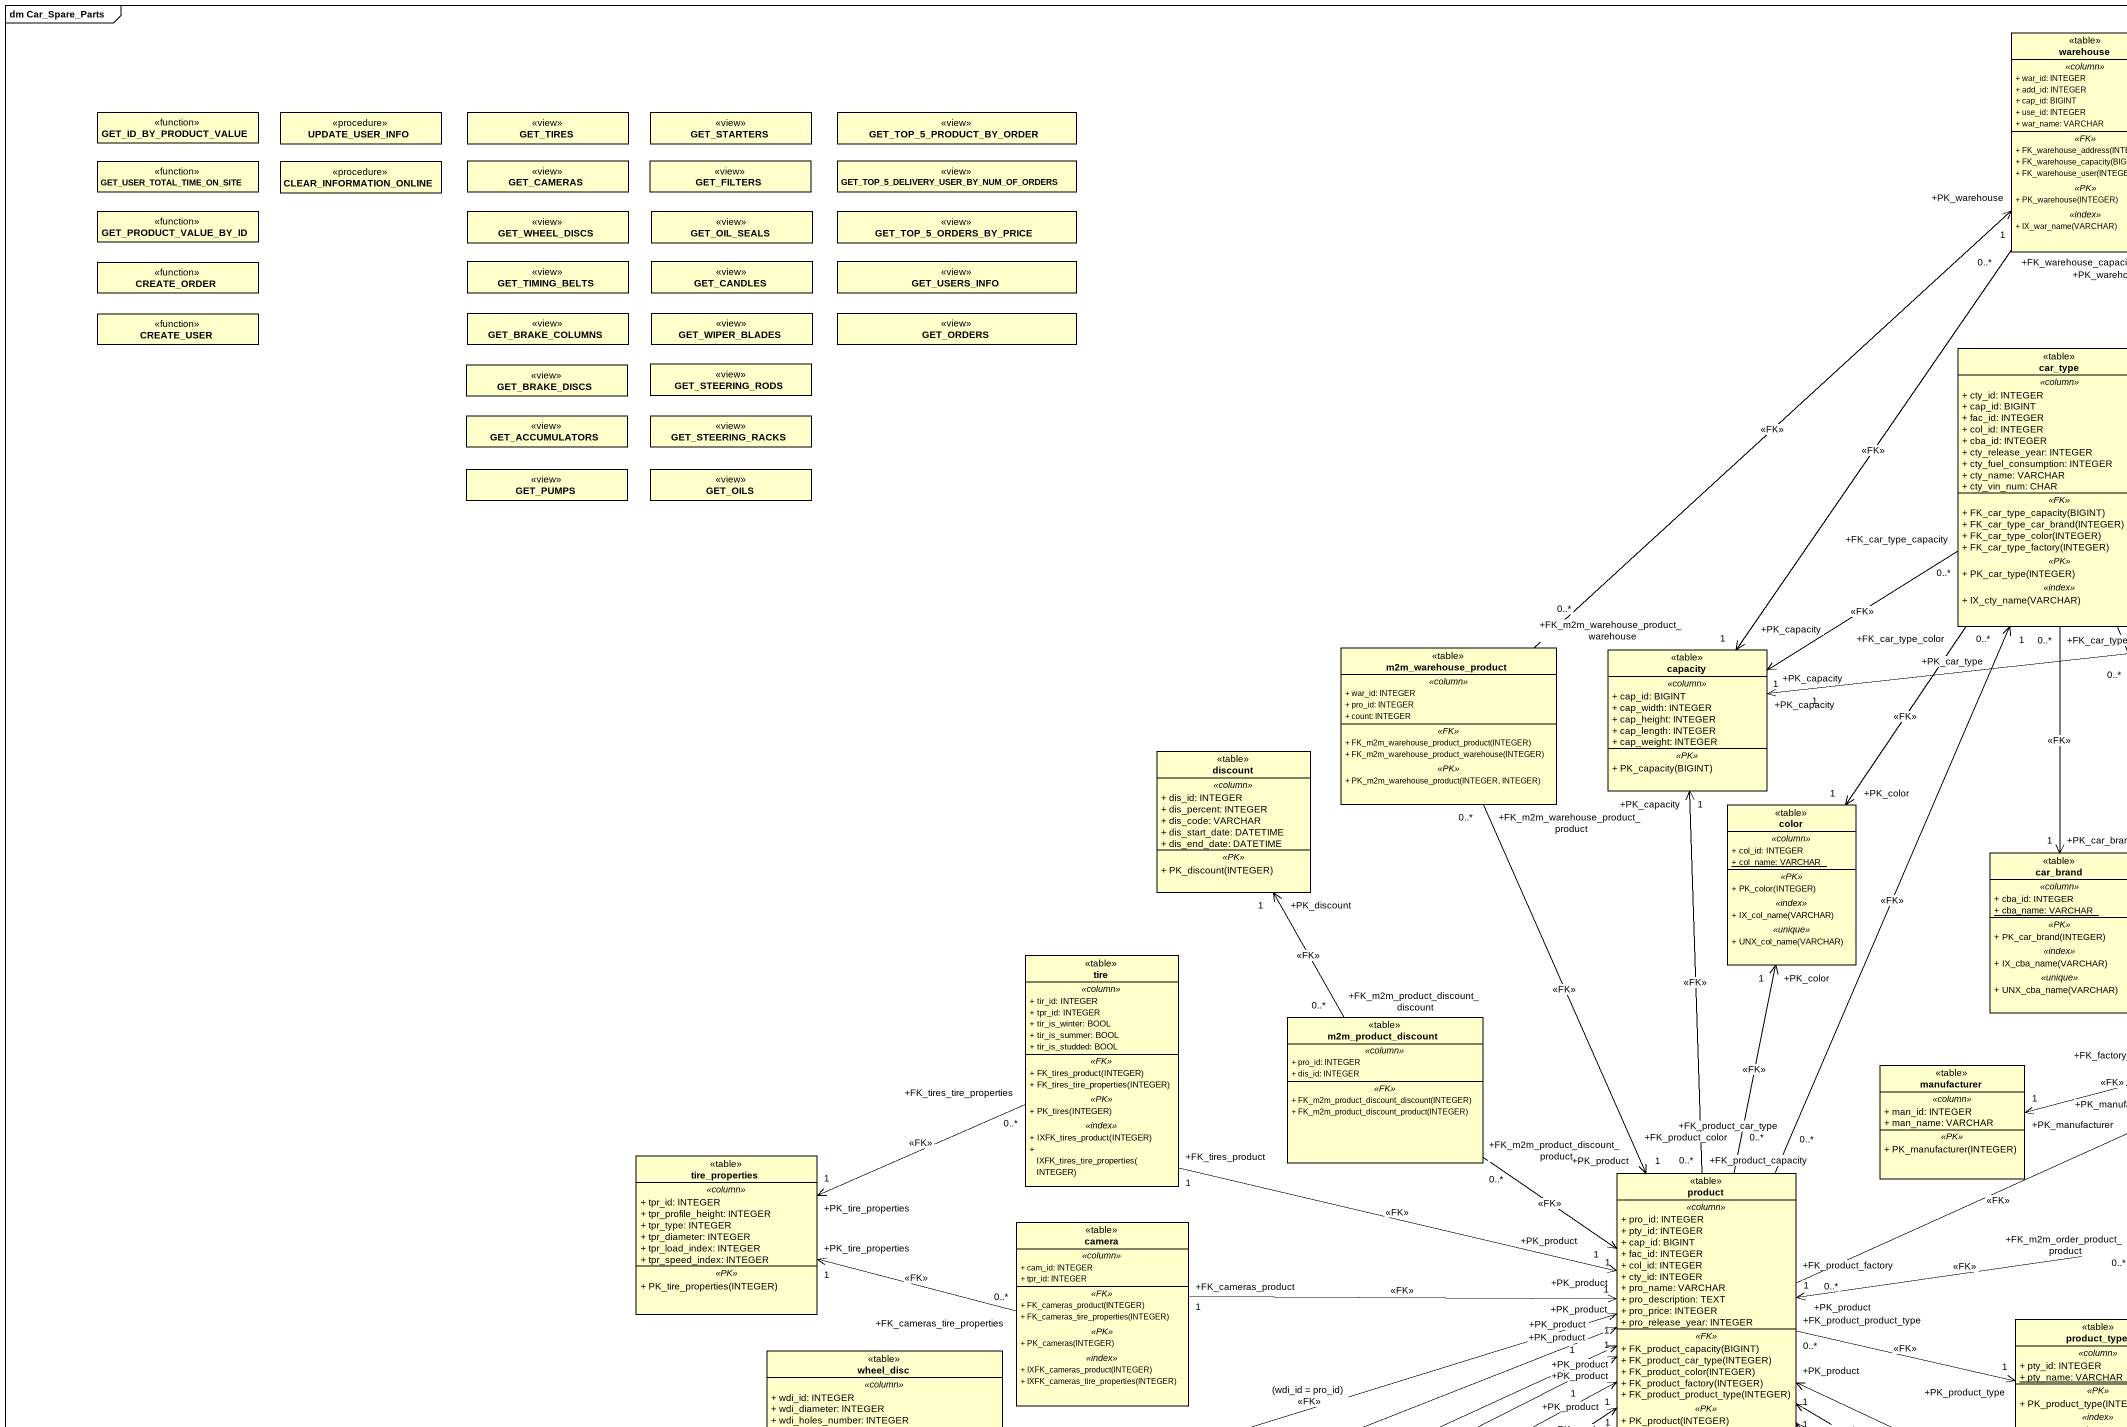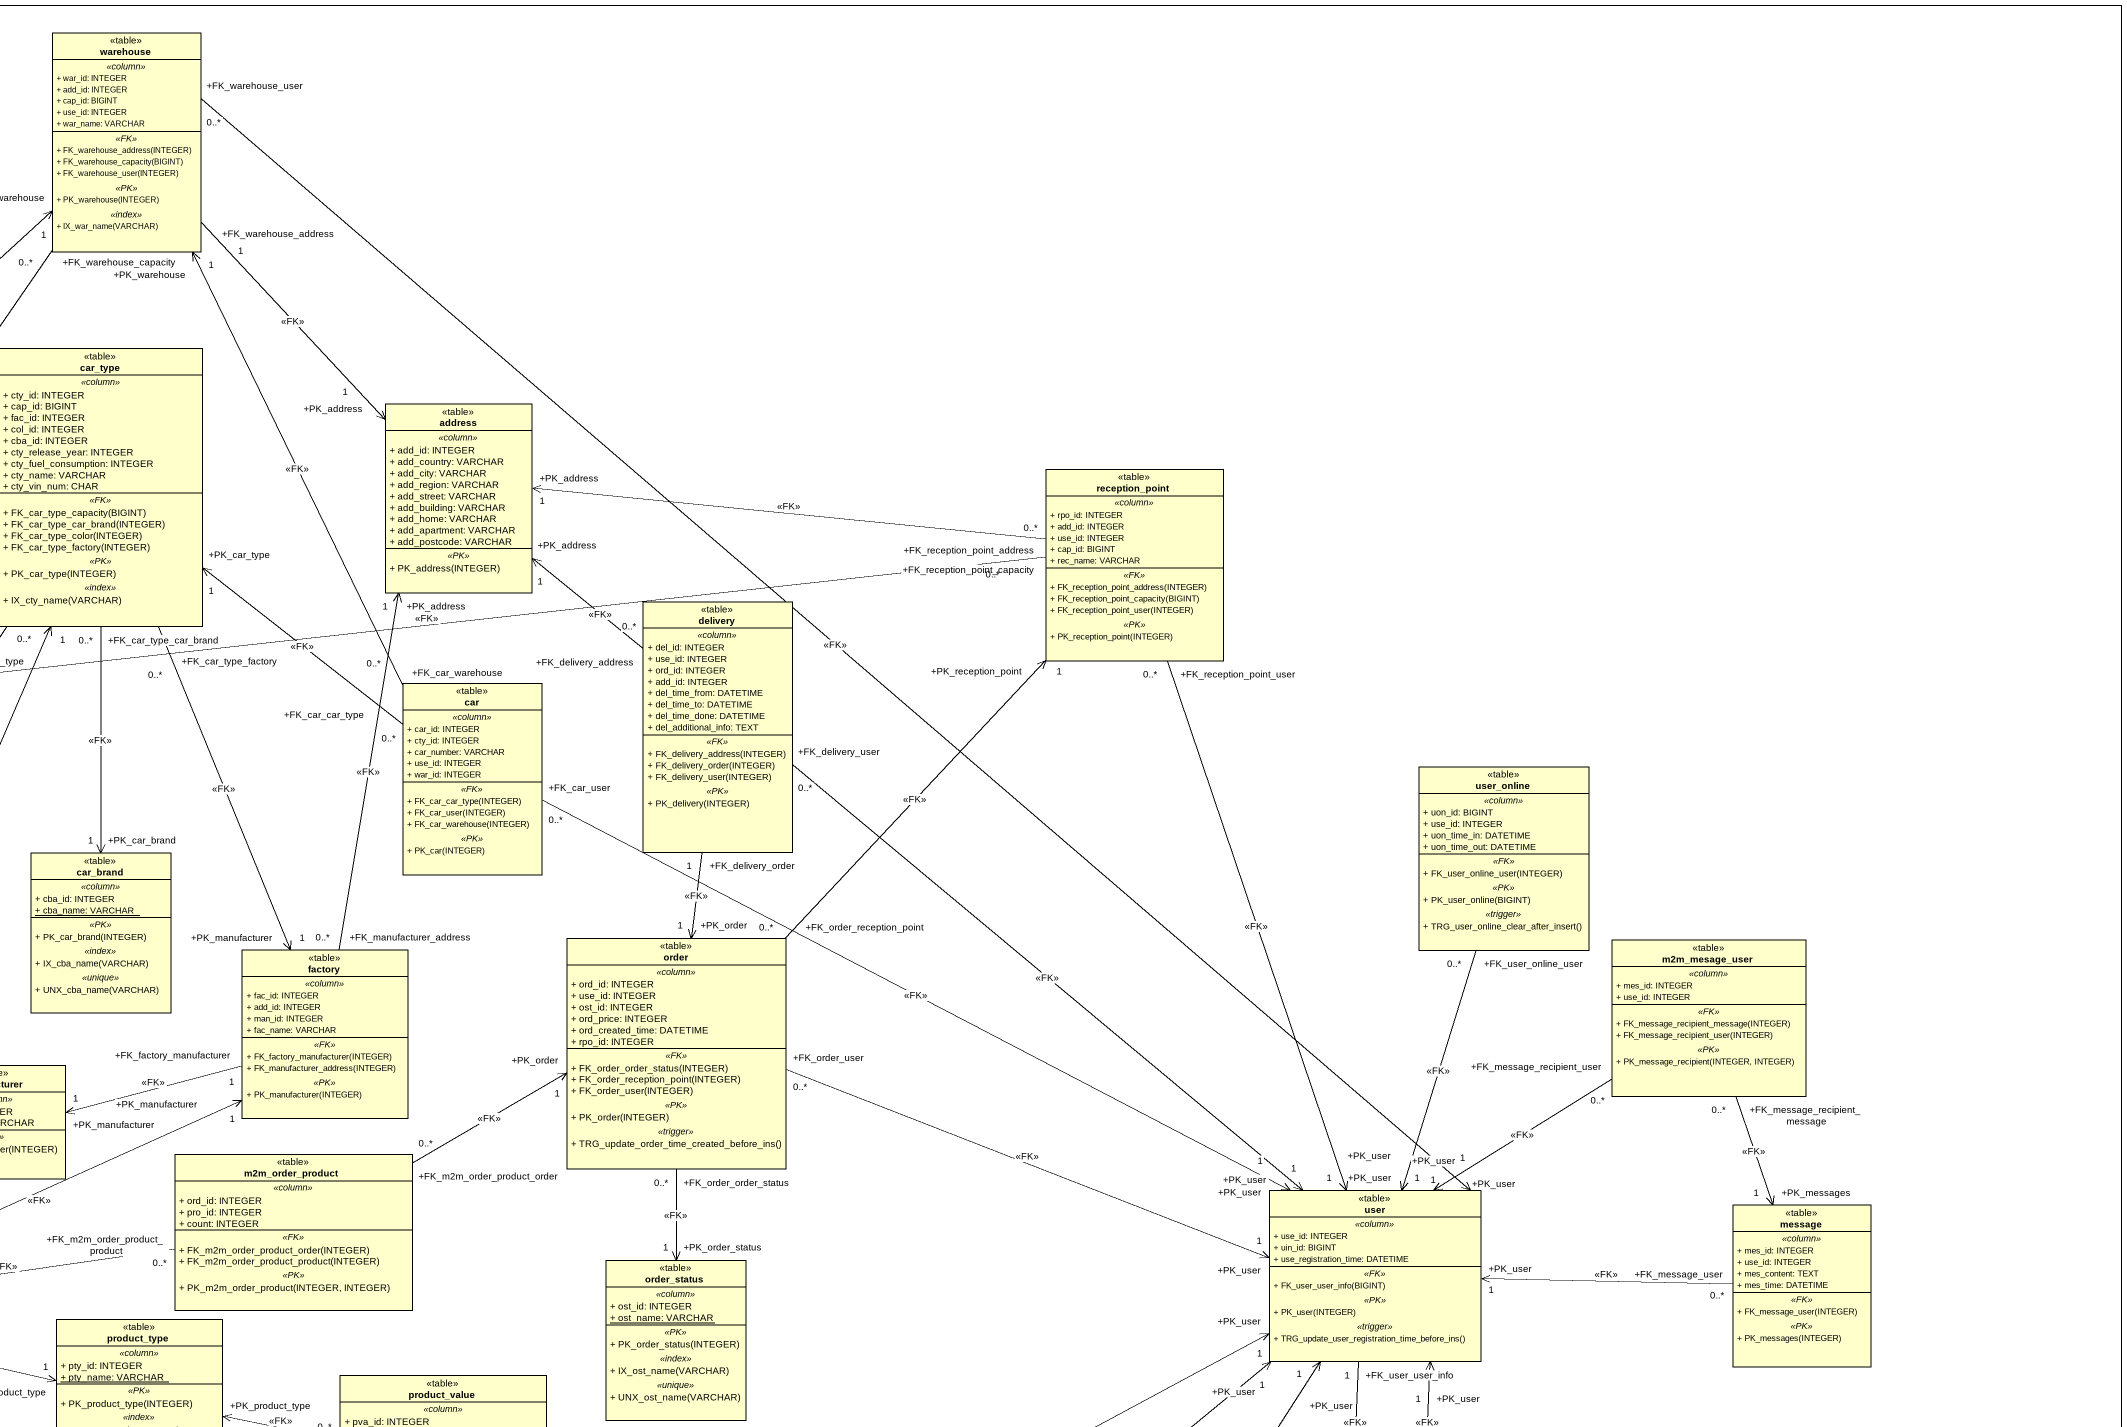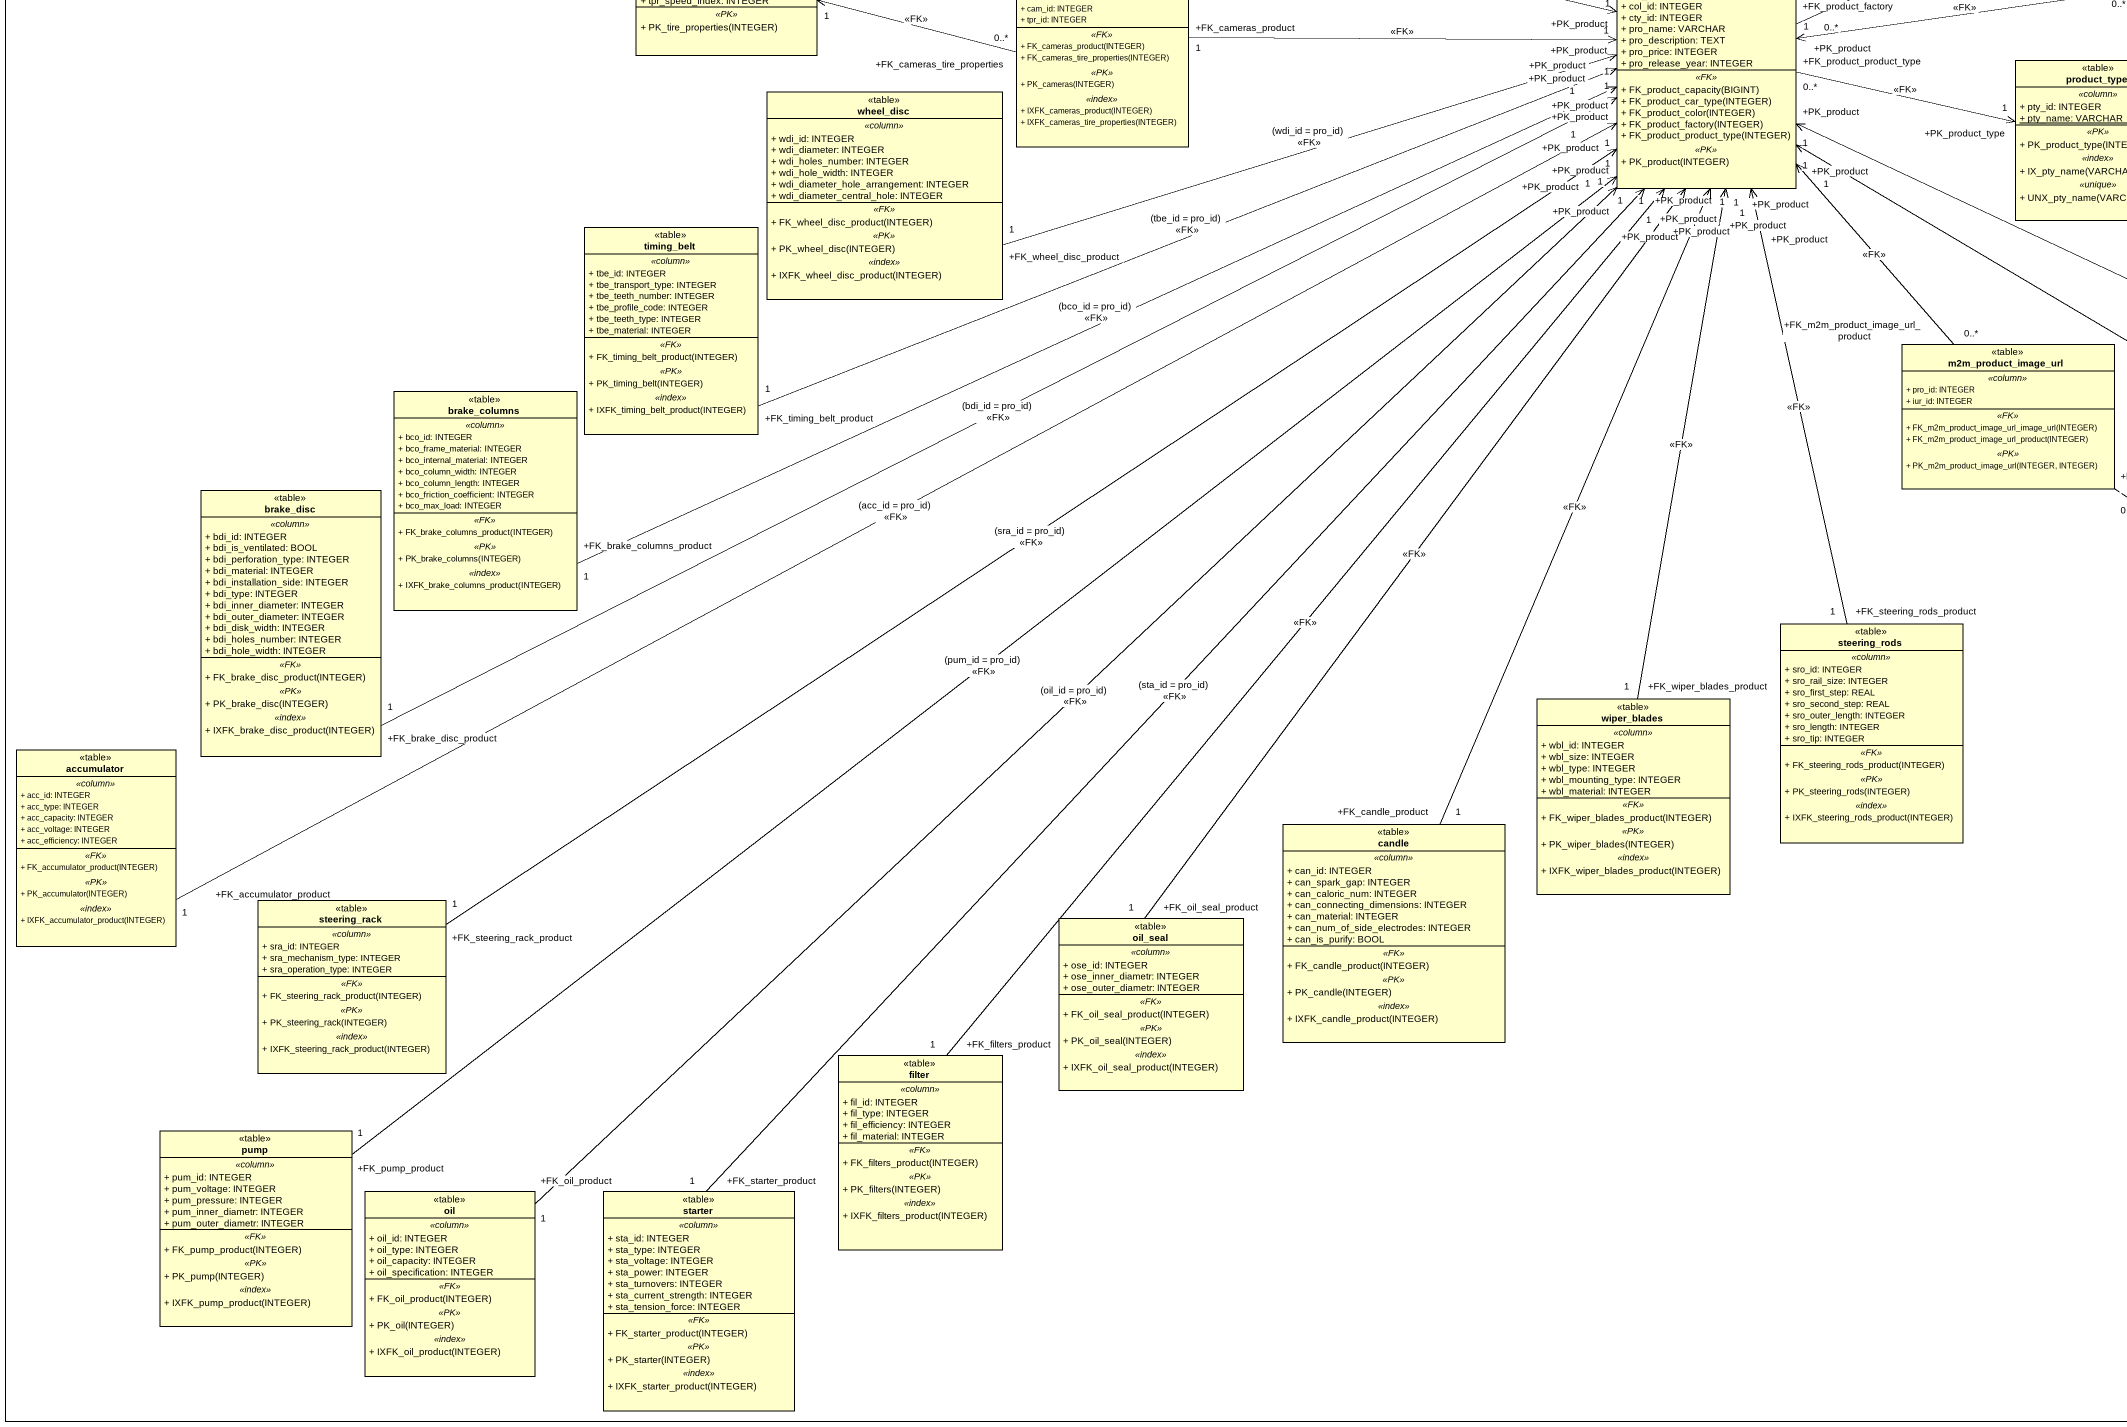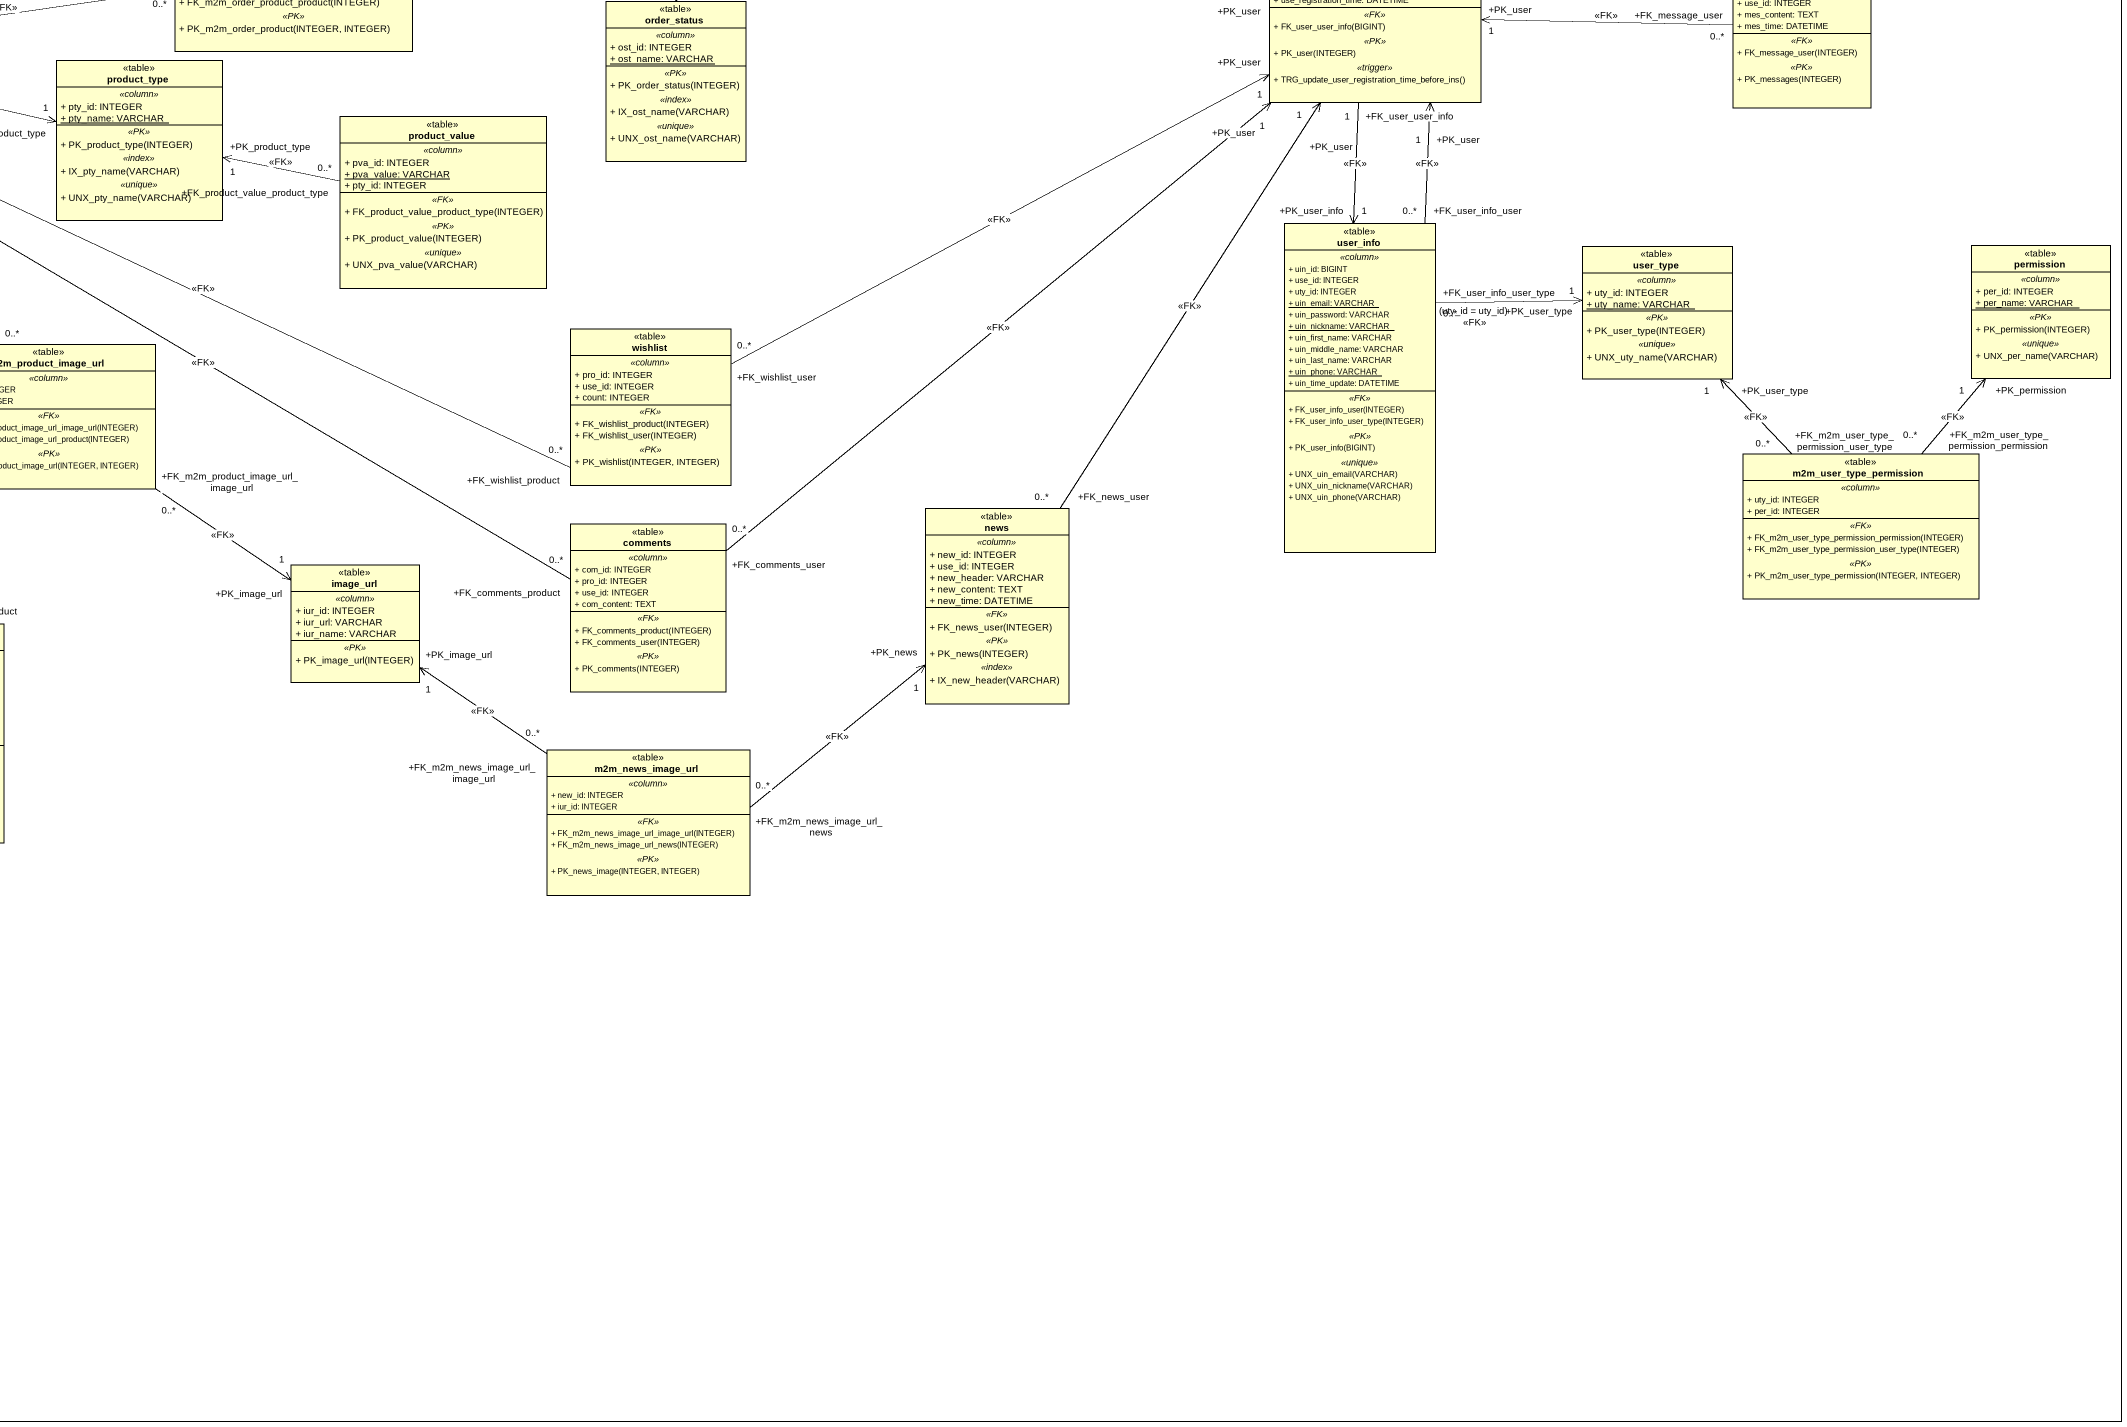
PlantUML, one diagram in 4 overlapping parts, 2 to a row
@startuml
mainframe dm Car_Spare_Parts
hide circle
hide empty members
skinparam classAttributeIconSize 0
class warehouse <<table>> {
  .. <<column>> ..
  + war_id: INTEGER
  + add_id: INTEGER
  + cap_id: BIGINT
  + use_id: INTEGER
  + war_name: VARCHAR
  .. <<FK>> ..
  + FK_warehouse_address(INTEGER)
  + FK_warehouse_capacity(BIGINT)
  + FK_warehouse_user(INTEGER)
  .. <<PK>> ..
  + PK_warehouse(INTEGER)
  .. <<index>> ..
  + IX_war_name(VARCHAR)
}
class GET_ID_BY_PRODUCT_VALUE <<function>>
class UPDATE_USER_INFO <<procedure>>
class GET_TIRES <<view>>
class GET_STARTERS <<view>>
class GET_TOP_5_PRODUCT_BY_ORDER <<view>>
class GET_USER_TOTAL_TIME_ON_SITE <<function>>
class CLEAR_INFORMATION_ONLINE <<procedure>>
class GET_CAMERAS <<view>>
class GET_FILTERS <<view>>
class "GET_TOP_5_DELIVERY_USER_BY_NUM_OF_ORDERS" as GET_TOP_5_DELIVERY_USER_BY <<view>>
class GET_PRODUCT_VALUE_BY_ID <<function>>
class GET_WHEEL_DISCS <<view>>
class GET_OIL_SEALS <<view>>
class GET_TOP_5_ORDERS_BY_PRICE <<view>>
class CREATE_ORDER <<function>>
class GET_TIMING_BELTS <<view>>
class GET_CANDLES <<view>>
class GET_USERS_INFO <<view>>
class CREATE_USER <<function>>
class GET_BRAKE_COLUMNS <<view>>
class GET_WIPER_BLADES <<view>>
class GET_ORDERS <<view>>
class GET_BRAKE_DISCS <<view>>
class GET_STEERING_RODS <<view>>
class car_type <<table>> {
  .. <<column>> ..
  + cty_id: INTEGER
  + cap_id: BIGINT
  + fac_id: INTEGER
  + col_id: INTEGER
  + cba_id: INTEGER
  + cty_release_year: INTEGER
  + cty_fuel_consumption: INTEGER
  + cty_name: VARCHAR
  + cty_vin_num: CHAR
  .. <<FK>> ..
  + FK_car_type_capacity(BIGINT)
  + FK_car_type_car_brand(INTEGER)
  + FK_car_type_color(INTEGER)
  + FK_car_type_factory(INTEGER)
  .. <<PK>> ..
  + PK_car_type(INTEGER)
  .. <<index>> ..
  + IX_cty_name(VARCHAR)
}
class GET_ACCUMULATORS <<view>>
class GET_STEERING_RACKS <<view>>
class address <<table>> {
  .. <<column>> ..
  + add_id: INTEGER
  + add_country: VARCHAR
  + add_city: VARCHAR
  + add_region: VARCHAR
  + add_street: VARCHAR
  + add_building: VARCHAR
  + add_home: VARCHAR
  + add_apartment: VARCHAR
  + add_postcode: VARCHAR
  .. <<PK>> ..
  + PK_address(INTEGER)
}
class GET_PUMPS <<view>>
class GET_OILS <<view>>
class reception_point <<table>> {
  .. <<column>> ..
  + rpo_id: INTEGER
  + add_id: INTEGER
  + use_id: INTEGER
  + cap_id: BIGINT
  + rec_name: VARCHAR
  .. <<FK>> ..
  + FK_reception_point_address(INTEGER)
  + FK_reception_point_capacity(BIGINT)
  + FK_reception_point_user(INTEGER)
  .. <<PK>> ..
  + PK_reception_point(INTEGER)
}
class delivery <<table>> {
  .. <<column>> ..
  + del_id: INTEGER
  + use_id: INTEGER
  + ord_id: INTEGER
  + add_id: INTEGER
  + del_time_from: DATETIME
  + del_time_to: DATETIME
  + del_time_done: DATETIME
  + del_additional_info: TEXT
  .. <<FK>> ..
  + FK_delivery_address(INTEGER)
  + FK_delivery_order(INTEGER)
  + FK_delivery_user(INTEGER)
  .. <<PK>> ..
  + PK_delivery(INTEGER)
}
class m2m_warehouse_product <<table>> {
  .. <<column>> ..
  + war_id: INTEGER
  + pro_id: INTEGER
  + count: INTEGER
  .. <<FK>> ..
  + FK_m2m_warehouse_product_product(INTEGER)
  + FK_m2m_warehouse_product_warehouse(INTEGER)
  .. <<PK>> ..
  + PK_m2m_warehouse_product(INTEGER, INTEGER)
}
class capacity <<table>> {
  .. <<column>> ..
  + cap_id: BIGINT
  + cap_width: INTEGER
  + cap_height: INTEGER
  + cap_length: INTEGER
  + cap_weight: INTEGER
  .. <<PK>> ..
  + PK_capacity(BIGINT)
}
class car <<table>> {
  .. <<column>> ..
  + car_id: INTEGER
  + cty_id: INTEGER
  + car_number: VARCHAR
  + use_id: INTEGER
  + war_id: INTEGER
  .. <<FK>> ..
  + FK_car_car_type(INTEGER)
  + FK_car_user(INTEGER)
  + FK_car_warehouse(INTEGER)
  .. <<PK>> ..
  + PK_car(INTEGER)
}
class discount <<table>> {
  .. <<column>> ..
  + dis_id: INTEGER
  + dis_percent: INTEGER
  + dis_code: VARCHAR
  + dis_start_date: DATETIME
  + dis_end_date: DATETIME
  .. <<PK>> ..
  + PK_discount(INTEGER)
}
class user_online <<table>> {
  .. <<column>> ..
  + uon_id: BIGINT
  + use_id: INTEGER
  + uon_time_in: DATETIME
  + uon_time_out: DATETIME
  .. <<FK>> ..
  + FK_user_online_user(INTEGER)
  .. <<PK>> ..
  + PK_user_online(BIGINT)
  .. <<trigger>> ..
  + TRG_user_online_clear_after_insert()
}
class color <<table>> {
  .. <<column>> ..
  + col_id: INTEGER
  {static} + col_name: VARCHAR
  .. <<PK>> ..
  + PK_color(INTEGER)
  .. <<index>> ..
  + IX_col_name(VARCHAR)
  .. <<unique>> ..
  + UNX_col_name(VARCHAR)
}
class car_brand <<table>> {
  .. <<column>> ..
  + cba_id: INTEGER
  {static} + cba_name: VARCHAR
  .. <<PK>> ..
  + PK_car_brand(INTEGER)
  .. <<index>> ..
  + IX_cba_name(VARCHAR)
  .. <<unique>> ..
  + UNX_cba_name(VARCHAR)
}
class factory <<table>> {
  .. <<column>> ..
  + fac_id: INTEGER
  + add_id: INTEGER
  + man_id: INTEGER
  + fac_name: VARCHAR
  .. <<FK>> ..
  + FK_factory_manufacturer(INTEGER)
  + FK_manufacturer_address(INTEGER)
  .. <<PK>> ..
  + PK_manufacturer(INTEGER)
}
class order <<table>> {
  .. <<column>> ..
  + ord_id: INTEGER
  + use_id: INTEGER
  + ost_id: INTEGER
  + ord_price: INTEGER
  + ord_created_time: DATETIME
  + rpo_id: INTEGER
  .. <<FK>> ..
  + FK_order_order_status(INTEGER)
  + FK_order_reception_point(INTEGER)
  + FK_order_user(INTEGER)
  .. <<PK>> ..
  + PK_order(INTEGER)
  .. <<trigger>> ..
  + TRG_update_order_time_created_before_ins()
}
class m2m_mesage_user <<table>> {
  .. <<column>> ..
  + mes_id: INTEGER
  + use_id: INTEGER
  .. <<FK>> ..
  + FK_message_recipient_message(INTEGER)
  + FK_message_recipient_user(INTEGER)
  .. <<PK>> ..
  + PK_message_recipient(INTEGER, INTEGER)
}
class tire <<table>> {
  .. <<column>> ..
  + tir_id: INTEGER
  + tpr_id: INTEGER
  + tir_is_winter: BOOL
  + tir_is_summer: BOOL
  + tir_is_studded: BOOL
  .. <<FK>> ..
  + FK_tires_product(INTEGER)
  + FK_tires_tire_properties(INTEGER)
  .. <<PK>> ..
  + PK_tires(INTEGER)
  .. <<index>> ..
  + IXFK_tires_product(INTEGER)
  + IXFK_tires_tire_properties(INTEGER)
}
class m2m_product_discount <<table>> {
  .. <<column>> ..
  + pro_id: INTEGER
  + dis_id: INTEGER
  .. <<FK>> ..
  + FK_m2m_product_discount_discount(INTEGER)
  + FK_m2m_product_discount_product(INTEGER)
}
class manufacturer <<table>> {
  .. <<column>> ..
  + man_id: INTEGER
  + man_name: VARCHAR
  .. <<PK>> ..
  + PK_manufacturer(INTEGER)
}
class m2m_order_product <<table>> {
  .. <<column>> ..
  + ord_id: INTEGER
  + pro_id: INTEGER
  + count: INTEGER
  .. <<FK>> ..
  + FK_m2m_order_product_order(INTEGER)
  + FK_m2m_order_product_product(INTEGER)
  .. <<PK>> ..
  + PK_m2m_order_product(INTEGER, INTEGER)
}
class tire_properties <<table>> {
  .. <<column>> ..
  + tpr_id: INTEGER
  + tpr_profile_height: INTEGER
  + tpr_type: INTEGER
  + tpr_diameter: INTEGER
  + tpr_load_index: INTEGER
  + tpr_speed_index: INTEGER
  .. <<PK>> ..
  + PK_tire_properties(INTEGER)
}
class product <<table>> {
  .. <<column>> ..
  + pro_id: INTEGER
  + pty_id: INTEGER
  + cap_id: BIGINT
  + fac_id: INTEGER
  + col_id: INTEGER
  + cty_id: INTEGER
  + pro_name: VARCHAR
  + pro_description: TEXT
  + pro_price: INTEGER
  + pro_release_year: INTEGER
  .. <<FK>> ..
  + FK_product_capacity(BIGINT)
  + FK_product_car_type(INTEGER)
  + FK_product_color(INTEGER)
  + FK_product_factory(INTEGER)
  + FK_product_product_type(INTEGER)
  .. <<PK>> ..
  + PK_product(INTEGER)
}
class user <<table>> {
  .. <<column>> ..
  + use_id: INTEGER
  + uin_id: BIGINT
  + use_registration_time: DATETIME
  .. <<FK>> ..
  + FK_user_user_info(BIGINT)
  .. <<PK>> ..
  + PK_user(INTEGER)
  .. <<trigger>> ..
  + TRG_update_user_registration_time_before_ins()
}
class camera <<table>> {
  .. <<column>> ..
  + cam_id: INTEGER
  + tpr_id: INTEGER
  .. <<FK>> ..
  + FK_cameras_product(INTEGER)
  + FK_cameras_tire_properties(INTEGER)
  .. <<PK>> ..
  + PK_cameras(INTEGER)
  .. <<index>> ..
  + IXFK_cameras_product(INTEGER)
  + IXFK_cameras_tire_properties(INTEGER)
}
class message <<table>> {
  .. <<column>> ..
  + mes_id: INTEGER
  + use_id: INTEGER
  + mes_content: TEXT
  + mes_time: DATETIME
  .. <<FK>> ..
  + FK_message_user(INTEGER)
  .. <<PK>> ..
  + PK_messages(INTEGER)
}
class order_status <<table>> {
  .. <<column>> ..
  + ost_id: INTEGER
  {static} + ost_name: VARCHAR
  .. <<PK>> ..
  + PK_order_status(INTEGER)
  .. <<index>> ..
  + IX_ost_name(VARCHAR)
  .. <<unique>> ..
  + UNX_ost_name(VARCHAR)
}
class wheel_disc <<table>> {
  .. <<column>> ..
  + wdi_id: INTEGER
  + wdi_diameter: INTEGER
  + wdi_holes_number: INTEGER
  + wdi_hole_width: INTEGER
  + wdi_diameter_hole_arrangement: INTEGER
  + wdi_diameter_central_hole: INTEGER
  .. <<FK>> ..
  + FK_wheel_disc_product(INTEGER)
  .. <<PK>> ..
  + PK_wheel_disc(INTEGER)
  .. <<index>> ..
  + IXFK_wheel_disc_product(INTEGER)
}
class product_type <<table>> {
  .. <<column>> ..
  + pty_id: INTEGER
  {static} + pty_name: VARCHAR
  .. <<PK>> ..
  + PK_product_type(INTEGER)
  .. <<index>> ..
  + IX_pty_name(VARCHAR)
  .. <<unique>> ..
  + UNX_pty_name(VARCHAR)
}
class product_value <<table>> {
  .. <<column>> ..
  + pva_id: INTEGER
  {static} + pva_value: VARCHAR
  + pty_id: INTEGER
  .. <<FK>> ..
  + FK_product_value_product_type(INTEGER)
  .. <<PK>> ..
  + PK_product_value(INTEGER)
  .. <<unique>> ..
  + UNX_pva_value(VARCHAR)
}
class timing_belt <<table>> {
  .. <<column>> ..
  + tbe_id: INTEGER
  + tbe_transport_type: INTEGER
  + tbe_teeth_number: INTEGER
  + tbe_profile_code: INTEGER
  + tbe_teeth_type: INTEGER
  + tbe_material: INTEGER
  .. <<FK>> ..
  + FK_timing_belt_product(INTEGER)
  .. <<PK>> ..
  + PK_timing_belt(INTEGER)
  .. <<index>> ..
  + IXFK_timing_belt_product(INTEGER)
}
class user_info <<table>> {
  .. <<column>> ..
  + uin_id: BIGINT
  + use_id: INTEGER
  + uty_id: INTEGER
  {static} + uin_email: VARCHAR
  + uin_password: VARCHAR
  {static} + uin_nickname: VARCHAR
  + uin_first_name: VARCHAR
  + uin_middle_name: VARCHAR
  + uin_last_name: VARCHAR
  {static} + uin_phone: VARCHAR
  + uin_time_update: DATETIME
  .. <<FK>> ..
  + FK_user_info_user(INTEGER)
  + FK_user_info_user_type(INTEGER)
  .. <<PK>> ..
  + PK_user_info(BIGINT)
  .. <<unique>> ..
  + UNX_uin_email(VARCHAR)
  + UNX_uin_nickname(VARCHAR)
  + UNX_uin_phone(VARCHAR)
}
class user_type <<table>> {
  .. <<column>> ..
  + uty_id: INTEGER
  {static} + uty_name: VARCHAR
  .. <<PK>> ..
  + PK_user_type(INTEGER)
  .. <<unique>> ..
  + UNX_uty_name(VARCHAR)
}
class permission <<table>> {
  .. <<column>> ..
  + per_id: INTEGER
  {static} + per_name: VARCHAR
  .. <<PK>> ..
  + PK_permission(INTEGER)
  .. <<unique>> ..
  + UNX_per_name(VARCHAR)
}
class m2m_product_image_url <<table>> {
  .. <<column>> ..
  + pro_id: INTEGER
  + iur_id: INTEGER
  .. <<FK>> ..
  + FK_m2m_product_image_url_image_url(INTEGER)
  + FK_m2m_product_image_url_product(INTEGER)
  .. <<PK>> ..
  + PK_m2m_product_image_url(INTEGER, INTEGER)
}
class wishlist <<table>> {
  .. <<column>> ..
  + pro_id: INTEGER
  + use_id: INTEGER
  + count: INTEGER
  .. <<FK>> ..
  + FK_wishlist_product(INTEGER)
  + FK_wishlist_user(INTEGER)
  .. <<PK>> ..
  + PK_wishlist(INTEGER, INTEGER)
}
class brake_columns <<table>> {
  .. <<column>> ..
  + bco_id: INTEGER
  + bco_frame_material: INTEGER
  + bco_internal_material: INTEGER
  + bco_column_width: INTEGER
  + bco_column_length: INTEGER
  + bco_friction_coefficient: INTEGER
  + bco_max_load: INTEGER
  .. <<FK>> ..
  + FK_brake_columns_product(INTEGER)
  .. <<PK>> ..
  + PK_brake_columns(INTEGER)
  .. <<index>> ..
  + IXFK_brake_columns_product(INTEGER)
}
class m2m_user_type_permission <<table>> {
  .. <<column>> ..
  + uty_id: INTEGER
  + per_id: INTEGER
  .. <<FK>> ..
  + FK_m2m_user_type_permission_permission(INTEGER)
  + FK_m2m_user_type_permission_user_type(INTEGER)
  .. <<PK>> ..
  + PK_m2m_user_type_permission(INTEGER, INTEGER)
}
class brake_disc <<table>> {
  .. <<column>> ..
  + bdi_id: INTEGER
  + bdi_is_ventilated: BOOL
  + bdi_perforation_type: INTEGER
  + bdi_material: INTEGER
  + bdi_installation_side: INTEGER
  + bdi_type: INTEGER
  + bdi_inner_diameter: INTEGER
  + bdi_outer_diameter: INTEGER
  + bdi_disk_width: INTEGER
  + bdi_holes_number: INTEGER
  + bdi_hole_width: INTEGER
  .. <<FK>> ..
  + FK_brake_disc_product(INTEGER)
  .. <<PK>> ..
  + PK_brake_disc(INTEGER)
  .. <<index>> ..
  + IXFK_brake_disc_product(INTEGER)
}
class news <<table>> {
  .. <<column>> ..
  + new_id: INTEGER
  + use_id: INTEGER
  + new_header: VARCHAR
  + new_content: TEXT
  + new_time: DATETIME
  .. <<FK>> ..
  + FK_news_user(INTEGER)
  .. <<PK>> ..
  + PK_news(INTEGER)
  .. <<index>> ..
  + IX_new_header(VARCHAR)
}
class comments <<table>> {
  .. <<column>> ..
  + com_id: INTEGER
  + pro_id: INTEGER
  + use_id: INTEGER
  + com_content: TEXT
  .. <<FK>> ..
  + FK_comments_product(INTEGER)
  + FK_comments_user(INTEGER)
  .. <<PK>> ..
  + PK_comments(INTEGER)
}
class image_url <<table>> {
  .. <<column>> ..
  + iur_id: INTEGER
  + iur_url: VARCHAR
  + iur_name: VARCHAR
  .. <<PK>> ..
  + PK_image_url(INTEGER)
}
class steering_rods <<table>> {
  .. <<column>> ..
  + sro_id: INTEGER
  + sro_rail_size: INTEGER
  + sro_first_step: REAL
  + sro_second_step: REAL
  + sro_outer_length: INTEGER
  + sro_length: INTEGER
  + sro_tip: INTEGER
  .. <<FK>> ..
  + FK_steering_rods_product(INTEGER)
  .. <<PK>> ..
  + PK_steering_rods(INTEGER)
  .. <<index>> ..
  + IXFK_steering_rods_product(INTEGER)
}
class wiper_blades <<table>> {
  .. <<column>> ..
  + wbl_id: INTEGER
  + wbl_size: INTEGER
  + wbl_type: INTEGER
  + wbl_mounting_type: INTEGER
  + wbl_material: INTEGER
  .. <<FK>> ..
  + FK_wiper_blades_product(INTEGER)
  .. <<PK>> ..
  + PK_wiper_blades(INTEGER)
  .. <<index>> ..
  + IXFK_wiper_blades_product(INTEGER)
}
class accumulator <<table>> {
  .. <<column>> ..
  + acc_id: INTEGER
  + acc_type: INTEGER
  + acc_capacity: INTEGER
  + acc_voltage: INTEGER
  + acc_efficiency: INTEGER
  .. <<FK>> ..
  + FK_accumulator_product(INTEGER)
  .. <<PK>> ..
  + PK_accumulator(INTEGER)
  .. <<index>> ..
  + IXFK_accumulator_product(INTEGER)
}
class m2m_news_image_url <<table>> {
  .. <<column>> ..
  + new_id: INTEGER
  + iur_id: INTEGER
  .. <<FK>> ..
  + FK_m2m_news_image_url_image_url(INTEGER)
  + FK_m2m_news_image_url_news(INTEGER)
  .. <<PK>> ..
  + PK_news_image(INTEGER, INTEGER)
}
class candle <<table>> {
  .. <<column>> ..
  + can_id: INTEGER
  + can_spark_gap: INTEGER
  + can_caloric_num: INTEGER
  + can_connecting_dimensions: INTEGER
  + can_material: INTEGER
  + can_num_of_side_electrodes: INTEGER
  + can_is_purify: BOOL
  .. <<FK>> ..
  + FK_candle_product(INTEGER)
  .. <<PK>> ..
  + PK_candle(INTEGER)
  .. <<index>> ..
  + IXFK_candle_product(INTEGER)
}
class steering_rack <<table>> {
  .. <<column>> ..
  + sra_id: INTEGER
  + sra_mechanism_type: INTEGER
  + sra_operation_type: INTEGER
  .. <<FK>> ..
  + FK_steering_rack_product(INTEGER)
  .. <<PK>> ..
  + PK_steering_rack(INTEGER)
  .. <<index>> ..
  + IXFK_steering_rack_product(INTEGER)
}
class oil_seal <<table>> {
  .. <<column>> ..
  + ose_id: INTEGER
  + ose_inner_diametr: INTEGER
  + ose_outer_diametr: INTEGER
  .. <<FK>> ..
  + FK_oil_seal_product(INTEGER)
  .. <<PK>> ..
  + PK_oil_seal(INTEGER)
  .. <<index>> ..
  + IXFK_oil_seal_product(INTEGER)
}
class filter <<table>> {
  .. <<column>> ..
  + fil_id: INTEGER
  + fil_type: INTEGER
  + fil_efficiency: INTEGER
  + fil_material: INTEGER
  .. <<FK>> ..
  + FK_filters_product(INTEGER)
  .. <<PK>> ..
  + PK_filters(INTEGER)
  .. <<index>> ..
  + IXFK_filters_product(INTEGER)
}
class pump <<table>> {
  .. <<column>> ..
  + pum_id: INTEGER
  + pum_voltage: INTEGER
  + pum_pressure: INTEGER
  + pum_inner_diametr: INTEGER
  + pum_outer_diametr: INTEGER
  .. <<FK>> ..
  + FK_pump_product(INTEGER)
  .. <<PK>> ..
  + PK_pump(INTEGER)
  .. <<index>> ..
  + IXFK_pump_product(INTEGER)
}
class oil <<table>> {
  .. <<column>> ..
  + oil_id: INTEGER
  + oil_type: INTEGER
  + oil_capacity: INTEGER
  + oil_specification: INTEGER
  .. <<FK>> ..
  + FK_oil_product(INTEGER)
  .. <<PK>> ..
  + PK_oil(INTEGER)
  .. <<index>> ..
  + IXFK_oil_product(INTEGER)
}
class starter <<table>> {
  .. <<column>> ..
  + sta_id: INTEGER
  + sta_type: INTEGER
  + sta_voltage: INTEGER
  + sta_power: INTEGER
  + sta_turnovers: INTEGER
  + sta_current_strength: INTEGER
  + sta_tension_force: INTEGER
  .. <<FK>> ..
  + FK_starter_product(INTEGER)
  .. <<PK>> ..
  + PK_starter(INTEGER)
  .. <<index>> ..
  + IXFK_starter_product(INTEGER)
}
warehouse "+FK_warehouse_address\n1" --> "+PK_address\n1" address : <<FK>>
warehouse "+FK_warehouse_capacity\n0..*" --> "+PK_capacity\n1" capacity : <<FK>>
warehouse "+FK_warehouse_user\n0..*" --> "+PK_user\n1" user : <<FK>>
car_type "+FK_car_type_capacity\n0..*" --> "+PK_capacity\n1" capacity : <<FK>>
car_type "+FK_car_type_color\n0..*" --> "+PK_color\n1" color : <<FK>>
car_type "+FK_car_type_car_brand\n0..*" --> "+PK_car_brand\n1" car_brand : <<FK>>
car_type "+FK_car_type_factory\n0..*" --> "+PK_manufacturer\n1" factory : <<FK>>
reception_point "+FK_reception_point_address\n0..*" -left-> "+PK_address\n1" address : <<FK>>
reception_point "+FK_reception_point_capacity\n0..*" -left-> "+PK_capacity\n1" capacity : <<FK>>
reception_point "+FK_reception_point_user\n0..*" --> "+PK_user\n1" user : <<FK>>
delivery "+FK_delivery_address\n0..*" -up-> "+PK_address\n1" address : <<FK>>
delivery "+FK_delivery_order\n1" --> "+PK_order\n1" order : <<FK>>
delivery "+FK_delivery_user\n0..*" --> "+PK_user\n1" user : <<FK>>
m2m_warehouse_product "+FK_m2m_warehouse_product_warehouse\n0..*" -up-> "+PK_warehouse\n1" warehouse : <<FK>>
m2m_warehouse_product "+FK_m2m_warehouse_product_product\n0..*" --> "+PK_product\n1" product : <<FK>>
car "+FK_car_warehouse\n0..*" -up-> "+PK_warehouse\n1" warehouse : <<FK>>
car "+FK_car_car_type\n0..*" -up-> "+PK_car_type\n1" car_type : <<FK>>
car "+FK_car_user\n0..*" -right-> "+PK_user\n1" user : <<FK>>
user_online "+FK_user_online_user\n0..*" --> "+PK_user\n1" user : <<FK>>
factory "+FK_manufacturer_address\n0..*" -up-> "+PK_address\n1" address : <<FK>>
factory "+FK_factory_manufacturer\n1" -left-> "+PK_manufacturer\n1" manufacturer : <<FK>>
order "+FK_order_reception_point\n0..*" -up-> "+PK_reception_point\n1" reception_point : <<FK>>
order "+FK_order_user\n0..*" -right-> "+PK_user\n1" user : <<FK>>
order "+FK_order_order_status\n0..*" --> "+PK_order_status\n1" order_status : <<FK>>
m2m_mesage_user "+FK_message_recipient_user\n0..*" --> "+PK_user\n1" user : <<FK>>
m2m_mesage_user "+FK_message_recipient_message\n0..*" --> "+PK_messages\n1" message : <<FK>>
tire "+FK_tires_tire_properties\n0..*" -left-> "+PK_tire_properties\n1" tire_properties : <<FK>>
tire "+FK_tires_product\n1" -right-> "+PK_product\n1" product : <<FK>>
m2m_product_discount "+FK_m2m_product_discount_discount\n0..*" -up-> "+PK_discount\n1" discount : <<FK>>
m2m_product_discount "+FK_m2m_product_discount_product\n0..*" --> "+PK_product\n1" product : <<FK>>
m2m_order_product "+FK_m2m_order_product_order\n0..*" -right-> "+PK_order\n1" order : <<FK>>
m2m_order_product "+FK_m2m_order_product_product\n0..*" -left-> "+PK_product\n1" product : <<FK>>
product "+FK_product_car_type\n0..*" -up-> "+PK_car_type\n1" car_type : <<FK>>
product "+FK_product_capacity\n0..*" -up-> "+PK_capacity\n1" capacity : <<FK>>
product "+FK_product_color\n0..*" -up-> "+PK_color\n1" color : <<FK>>
product "+FK_product_factory\n0..*" -right-> "+PK_manufacturer\n1" factory : <<FK>>
product "+FK_product_product_type\n0..*" -right-> "+PK_product_type\n1" product_type : <<FK>>
user "+FK_user_user_info\n1" --> "+PK_user_info\n1" user_info : <<FK>>
camera "+FK_cameras_tire_properties\n0..*" -left-> "+PK_tire_properties\n1" tire_properties : <<FK>>
camera "+FK_cameras_product\n1" -right-> "+PK_product\n1" product : <<FK>>
message "+FK_message_user\n0..*" -left-> "+PK_user\n1" user : <<FK>>
wheel_disc "+FK_wheel_disc_product\n1" -right-> "+PK_product\n1" product : (wdi_id = pro_id)\n<<FK>>
product_value "+FK_product_value_product_type\n0..*" -left-> "+PK_product_type\n1" product_type : <<FK>>
timing_belt "+FK_timing_belt_product\n1" -right-> "+PK_product\n1" product : (tbe_id = pro_id)\n<<FK>>
user_info "+FK_user_info_user\n0..*" -up-> "+PK_user\n1" user : <<FK>>
user_info "+FK_user_info_user_type\n0..*" -right-> "+PK_user_type\n1" user_type : (uty_id = uty_id)\n<<FK>>
m2m_product_image_url "+FK_m2m_product_image_url_product\n0..*" -up-> "+PK_product\n1" product : <<FK>>
m2m_product_image_url "+FK_m2m_product_image_url_image_url\n0..*" --> "+PK_image_url\n1" image_url : <<FK>>
wishlist "+FK_wishlist_product\n0..*" -left-> "+PK_product\n1" product : <<FK>>
wishlist "+FK_wishlist_user\n0..*" -right-> "+PK_user\n1" user : <<FK>>
brake_columns "+FK_brake_columns_product\n1" -right-> "+PK_product\n1" product : (bco_id = pro_id)\n<<FK>>
m2m_user_type_permission "+FK_m2m_user_type_permission_user_type\n0..*" -up-> "+PK_user_type\n1" user_type : <<FK>>
m2m_user_type_permission "+FK_m2m_user_type_permission_permission\n0..*" -up-> "+PK_permission\n1" permission : <<FK>>
brake_disc "+FK_brake_disc_product\n1" -right-> "+PK_product\n1" product : (bdi_id = pro_id)\n<<FK>>
news "+FK_news_user\n0..*" -up-> "+PK_user\n1" user : <<FK>>
comments "+FK_comments_product\n0..*" -up-> "+PK_product\n1" product : <<FK>>
comments "+FK_comments_user\n0..*" -up-> "+PK_user\n1" user : <<FK>>
steering_rods "+FK_steering_rods_product\n1" -up-> "+PK_product\n1" product : <<FK>>
wiper_blades "+FK_wiper_blades_product\n1" -up-> "+PK_product\n1" product : <<FK>>
accumulator "+FK_accumulator_product\n1" -right-> "+PK_product\n1" product : (acc_id = pro_id)\n<<FK>>
m2m_news_image_url "+FK_m2m_news_image_url_news\n0..*" -up-> "+PK_news\n1" news : <<FK>>
m2m_news_image_url "+FK_m2m_news_image_url_image_url\n0..*" -up-> "+PK_image_url\n1" image_url : <<FK>>
candle "+FK_candle_product\n1" -up-> "+PK_product\n1" product : <<FK>>
steering_rack "+FK_steering_rack_product\n1" -up-> "+PK_product\n1" product : (sra_id = pro_id)\n<<FK>>
oil_seal "+FK_oil_seal_product\n1" -up-> "+PK_product\n1" product : <<FK>>
filter "+FK_filters_product\n1" -up-> "+PK_product\n1" product : <<FK>>
pump "+FK_pump_product\n1" -up-> "+PK_product\n1" product : (pum_id = pro_id)\n<<FK>>
oil "+FK_oil_product\n1" -up-> "+PK_product\n1" product : (oil_id = pro_id)\n<<FK>>
starter "+FK_starter_product\n1" -up-> "+PK_product\n1" product : (sta_id = pro_id)\n<<FK>>
@enduml
